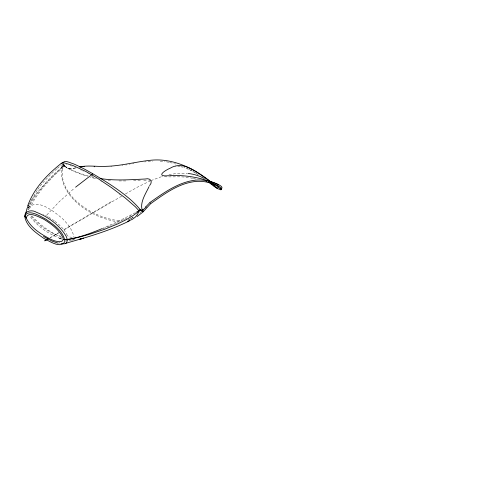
<?xml version="1.0" encoding="UTF-8"?>
<svg xmlns="http://www.w3.org/2000/svg" width="494" height="494" viewBox="0 0 494 494"><rect width="100%" height="100%" fill="white"/><g stroke="black" fill="none" stroke-linecap="round" stroke-linejoin="round"><path stroke-width="0.37" stroke-dasharray="2.47 1.85" d="M62.059 164.897L62.966 167.565L63.936 166.342M28.139 209.32L28.164 209.931M63.516 163.594L64.646 165.867M28.207 208.715L28.004 209.654L28.078 209.308M62.824 168.398L62.966 167.583L54.321 175.345L42.78 187.8L34.802 198.823L28.837 209.925M62.738 168.744C58.002 197.538 97.293 220.133 121.678 220.775M63.93 165.663L62.991 166.737L62.973 165.737L63.479 165.447L64.8 165.959L63.899 165.391C51.469 177.741 37.742 189.356 28.868 204.689M28.393 207.993L31.567 199.99L37.47 189.807M64.881 166.194L64.201 165.725M28.417 207.918C37.6 197.643 54.673 212.192 62.411 218.546C67.579 223.689 72.519 229.79 74.02 237.114M28.312 208.369L32.085 201.342L36.414 194.636L46.232 182.317L54.118 174.16L63.936 165.428L64.875 166.003L63.8 166.886L63.924 167.256L64.85 166.256L65.764 167.034M37.859 189.27L39.823 186.559M40.249 186.028L42.348 183.385M46.825 214.983L59.132 201.805L74.44 188.128M42.793 182.866L50.74 174.345L56.841 168.769M57.366 168.331L61.447 164.971M63.065 163.693L62.386 164.224L64.788 164.002M139.74 213.007L140.747 212.229M133.361 217.039L132.917 217.36M73.526 239.596L72.865 239.905L76.027 238.991M132.763 217.465L132.151 217.866M131.101 215.594L129.391 216.631M121.61 196.217L64.276 229.747M49.999 237.744L58.57 232.705M54.97 221.293L59.786 225.363L63.856 229.661L111.965 201.274M125.464 193.938L138.129 186.788L150.275 180.897M58.977 232.76L50.512 237.571M130.885 218.57L133.553 217.094M131.521 218.231L131.046 218.49M126.692 218.175L124.815 219.188M135.412 212.661L117.85 221.522L103.011 228.228M128.743 219.7L130.465 218.793M124.334 219.441L123.364 219.947M122.376 220.448L122.87 220.201M121.376 220.948L121.876 220.701M119.844 221.695L120.357 221.448M118.801 222.183L119.326 221.942M117.214 222.918L117.751 222.677M130.317 218.842L129.737 219.095M116.677 223.165L115.596 223.646M114.497 224.128L115.046 223.887M112.83 224.844L113.385 224.609M150.973 180.6L161.662 176.611M111.693 225.32L112.262 225.085M109.977 226.024L110.551 225.789M62.676 164.064L63.096 163.959L62.695 164.057M109.396 226.258L107.044 227.178M105.247 227.864L105.846 227.635M104.642 228.086L103.419 228.537M129.088 219.348L128.434 219.583M75.57 167.991L69.944 168.781L67.536 168.256L65.863 167.114L69.944 168.781L68.265 168.442L68.833 168.578M75.477 167.898L71.84 168.695L69.265 168.707M75.397 237.021L75.002 237.12M175.512 166.83L175.87 166.75M168.96 174.678L177.809 173.277L187.399 173.413M72.396 240.016L72.84 239.911L72.278 240.035M132.67 163.86L133.979 163.631M129.366 164.422L130.027 164.311M71.525 240.195L69.197 240.38M126.841 164.842L125.816 165.008M122.006 165.583L122.728 165.478M144.717 161.946L146.051 161.779M148.027 161.55L152.59 161.18M110.952 166.762L111.7 166.706M140.345 180.304L132.015 180.724M143.742 180.174L147.521 180.193M177.754 166.527L179.865 166.614M125.816 180.94L117.912 180.934M72.241 237.447L69.58 236.941L67.338 235.743M119.264 222.034C94.428 218.898 62.287 200.224 61.182 172.289C61.268 169.467 62.775 166.608 61.305 164.897M160.217 161.168L165.138 161.637M110.551 180.582L107.161 180.291M148.787 180.304L150.053 180.576M166.311 161.816L169.139 162.328M180.779 166.744L182.743 167.17M192.654 178.396C182.619 175.679 172.227 177.531 162.112 176.599M193.271 178.513L195.71 179.001M96.435 178.717L95.41 178.507M93.86 177.358L90.84 176.667M94.897 178.396L90.174 177.247M169.701 162.446L174.135 163.551M66.103 164.243L66.634 164.372M61.102 236.373C49.301 232.915 37.939 225.215 30.677 215.514M88.259 176.006L78.774 172.968L67.771 168.349L75.983 172.283L87.784 176.556M174.685 163.712L175.839 164.057M183.793 167.478L184.88 167.837M58.977 238.089L61.694 239.003C49.196 234.514 37.365 226.623 29.584 215.699M59.817 238.374L62.559 239.312M70.148 165.447L71.155 165.805M71.84 166.064L72.192 166.2M186.016 168.263L189.684 169.893M61.75 237.595C50.518 232.612 40.323 225.227 32.017 216.168M75.094 167.38L75.465 167.534M43.034 214.106L43.528 214.328M80.485 169.806L80.886 169.998M187.492 168.621L188.412 169.059M81.695 170.387L82.103 170.584M82.924 170.986L83.338 171.19M189.332 169.516L192.697 171.461M190.252 169.979L192.549 171.196M45.534 215.298L46.041 215.563M87.988 173.567L88.42 173.795M46.541 215.829L47.047 216.106M193.469 171.702L193.932 171.961M193.271 171.782L193.858 172.11M47.554 216.384L48.06 216.675M194.395 172.227L195.315 172.758M194.445 172.449L195.636 173.147M48.69 217.045L54.661 221.059M196.235 173.505L196.84 173.876M63.954 165.478L64.899 166.052M196.711 173.585L197.174 173.869M92.329 175.92L92.749 176.179M197.452 174.246L198.063 174.623M197.643 174.16L198.113 174.45M101.011 181.434L101.461 181.724M66.616 167.361L64.955 166.101M119.505 194.414L119.974 194.766M63.856 165.373L62.67 163.563M63.856 229.661L66.357 233.174L67.338 235.663M63.979 165.045L64.337 165.49"/><path stroke-width="0.74" d="M25.589 213.939L27.028 208.524L28.541 205.251M61.151 163.786L62.127 162.89L64.313 162.872L72.877 165.484L85.666 171.387L96.985 177.865L111.601 187.708L124.988 197.761L135.399 206.819L138.221 209.901L138.851 211.42L140.784 209.796L136.665 212M62.577 162.754C65.294 159.587 70.667 163.224 73.847 163.971C84.622 168.67 94.7 174.796 104.697 180.934C117.208 188.893 131.824 199.008 140.345 209.808C139.012 210.388 140.117 211.765 140.79 209.987M60.947 243.264C68.4 245.95 68.339 238.781 65.041 234.502C58.311 224.251 47.776 216.712 36.439 212.29C30.9 208.548 21.322 212.482 26.38 218.385C31.128 228.314 41.496 234.527 50.907 239.349C53.642 240.813 64.269 244.45 63.096 238.009C59.181 229.636 51.277 223.807 43.577 219.114C39.835 217.496 27.843 210.432 26.281 217.885M27.683 205.912C33.864 188.344 47.251 174.481 61.583 163.125M142.408 210.691C139.444 202.787 145.607 193.907 149.077 186.571M149.583 185.602C153.319 181.335 150.3 177.649 145.131 179.013C130.107 179.717 114.948 180.934 100.004 178.482M150.861 203.503C164.823 193.654 179.625 182.527 197.297 181.335C204.417 181.076 211.593 182.706 217.965 185.855C219.213 186.67 221.114 187.312 221.51 188.887C221.368 189.85 220.33 190.202 221.683 188.609C223.269 186.429 218.935 185.034 217.564 184.138C210.728 181.02 203.083 179.458 195.575 180.137C178.359 182.144 163.847 192.74 150.053 202.41M140.858 209.907C141.537 210.537 143.229 212.772 143.353 211.173M146.823 207.752L144.112 210.821L142.439 211.556M146.86 207.715L150.812 203.547M145.81 206.85C145.792 208.246 141.253 210.592 142.223 210.839M145.847 206.807L150.003 202.454M212.037 182.996L211.315 184.157L213.532 186.053L217.341 188.529L220.843 189.826M143.322 211.716L137.066 216.551M75.582 187.195L92.755 173.944M48.017 238.911L44.726 240.85L47.937 239.028M129.329 220.923C113.41 228.821 96.472 234.428 79.435 239.362L83.511 238.157L65.714 243.338M102.357 228.512C90.007 233.551 77.323 238.491 63.936 239.738M221.503 188.702L221.071 188.696M128.625 220.935L132.176 219.422L135.165 217.274L137.585 214.377L138.845 211.444L132.954 215.65L125.97 219.774L118.01 223.757L104.462 229.352L89.297 234.372L78.472 237.33L66.912 239.967L63.393 239.312M128.279 221.034L127.588 221.226M79.781 166.898C88.488 165.052 97.411 166.904 106.204 166.33C120.727 165.978 134.813 162.044 149.188 160.433C170.992 157.561 192.29 167.312 209.079 180.526M79.725 166.916L84.233 166.398M169.43 175.685C185.985 174.635 202.849 177.982 218.021 184.509M168.676 175.716C155.24 176.938 164.434 170.652 170.331 168.127C184.231 159.784 198.532 173.944 209.87 181.032M141.55 210.734L141.994 211.043M94.15 166.688L94.712 166.719M188.134 173.474C193.778 174.086 199.36 175.747 204.312 178.525M206.01 181.502L206.677 181.693M59.052 242.782L59.397 242.881M58.131 243.19L52.074 241.103L43.484 236.447M207.968 182.07L217.175 185.571L220.96 189.721M220.565 188.566L220.244 188.455M218.157 187.492L217.638 187.207M139.821 209.308L140.802 209.845M217.237 186.973L216.829 186.72M218.107 184.565L218.706 185.015M211.086 182.885L217.626 188.72M215.044 185.509L212.192 183.126M141.043 210.37L142.297 211.463M140.864 210.203L140.543 209.944M210.203 181.292L210.524 181.545M209.265 180.674L209.703 181.026M208.857 182.088L209.283 182.434M209.586 182.533L211.315 184.157L209.493 182.607M210.703 181.699L211 182.101M25.954 217.805L25.657 217.156M142.593 209.234L143.032 210.24M25.453 216.619L25.213 215.687M25.484 216.125L25.509 217.558M24.706 216.224C26.188 226.382 36.093 232.859 43.867 238.398C49.091 240.899 61.188 249.353 64.955 241.3C63.473 231.136 53.562 224.659 45.794 219.12C40.57 216.619 28.473 208.165 24.706 216.224"/></g></svg>
